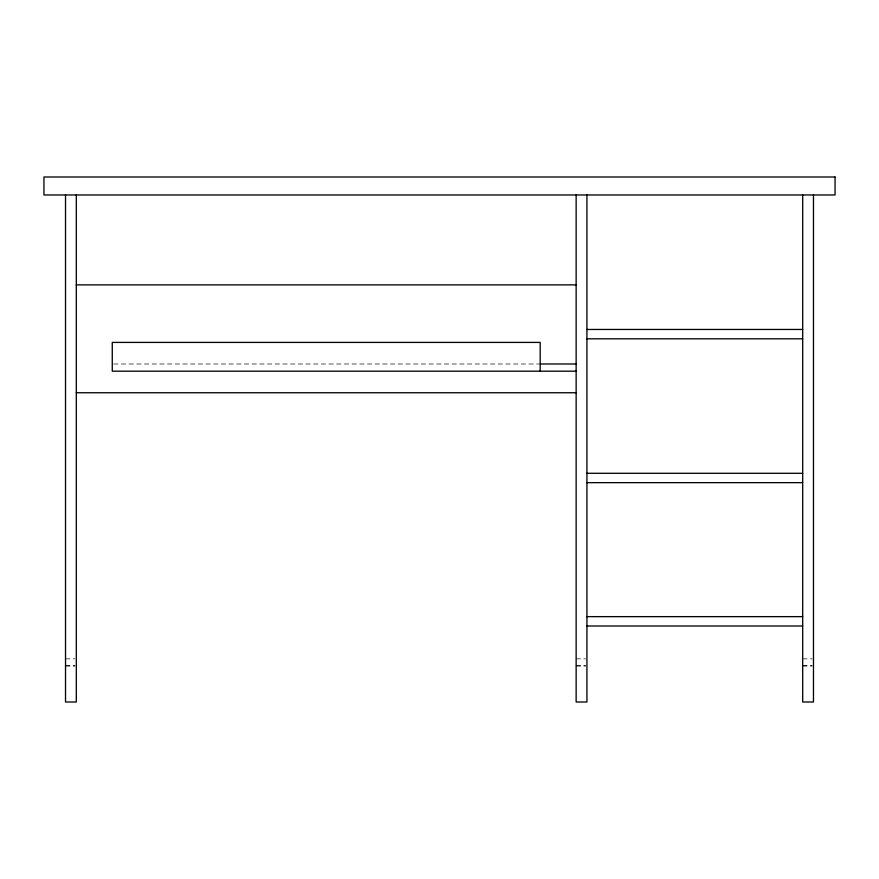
<?xml version="1.0" encoding="UTF-8"?>
<svg xmlns="http://www.w3.org/2000/svg" width="879" height="879" viewBox="0 0 879 879"><rect width="100%" height="100%" fill="white"/><g stroke="black" fill="none" stroke-linecap="round" stroke-linejoin="round"><path stroke-width="0.66" stroke-dasharray="4.39 3.3" d="M113.644 363.983L538.816 363.983M65.529 658.854L74.968 658.854M576.141 658.854L585.579 658.854M802.692 658.854L812.13 658.854M65.529 665.722L74.968 665.722M576.141 665.722L585.579 665.722M802.692 665.722L812.13 665.722M65.529 666.04L74.968 666.04M576.141 666.04L585.579 666.04M802.692 666.04L812.13 666.04"/><path stroke-width="1.32" d="M76.308 284.873L576.141 284.873M586.93 329.46L802.692 329.46M586.93 338.811L802.692 338.811M540.189 363.983L576.141 363.983M576.141 371.18L112.27 371.18L112.27 342.414L540.189 342.414L540.189 371.18M76.308 392.748L576.141 392.748M586.93 473.298L802.692 473.298M586.93 482.648L802.692 482.648M586.93 616.64L802.692 616.64M586.93 625.991L802.692 625.991M813.471 194.973L813.471 702.002L802.692 702.002L802.692 194.973M586.93 194.973L586.93 702.002L576.141 702.002L576.141 194.973M76.308 194.973L76.308 702.002L65.529 702.002L65.529 194.973M835.05 176.998L43.95 176.998L43.95 194.973L835.05 194.973L835.05 176.998"/></g></svg>
